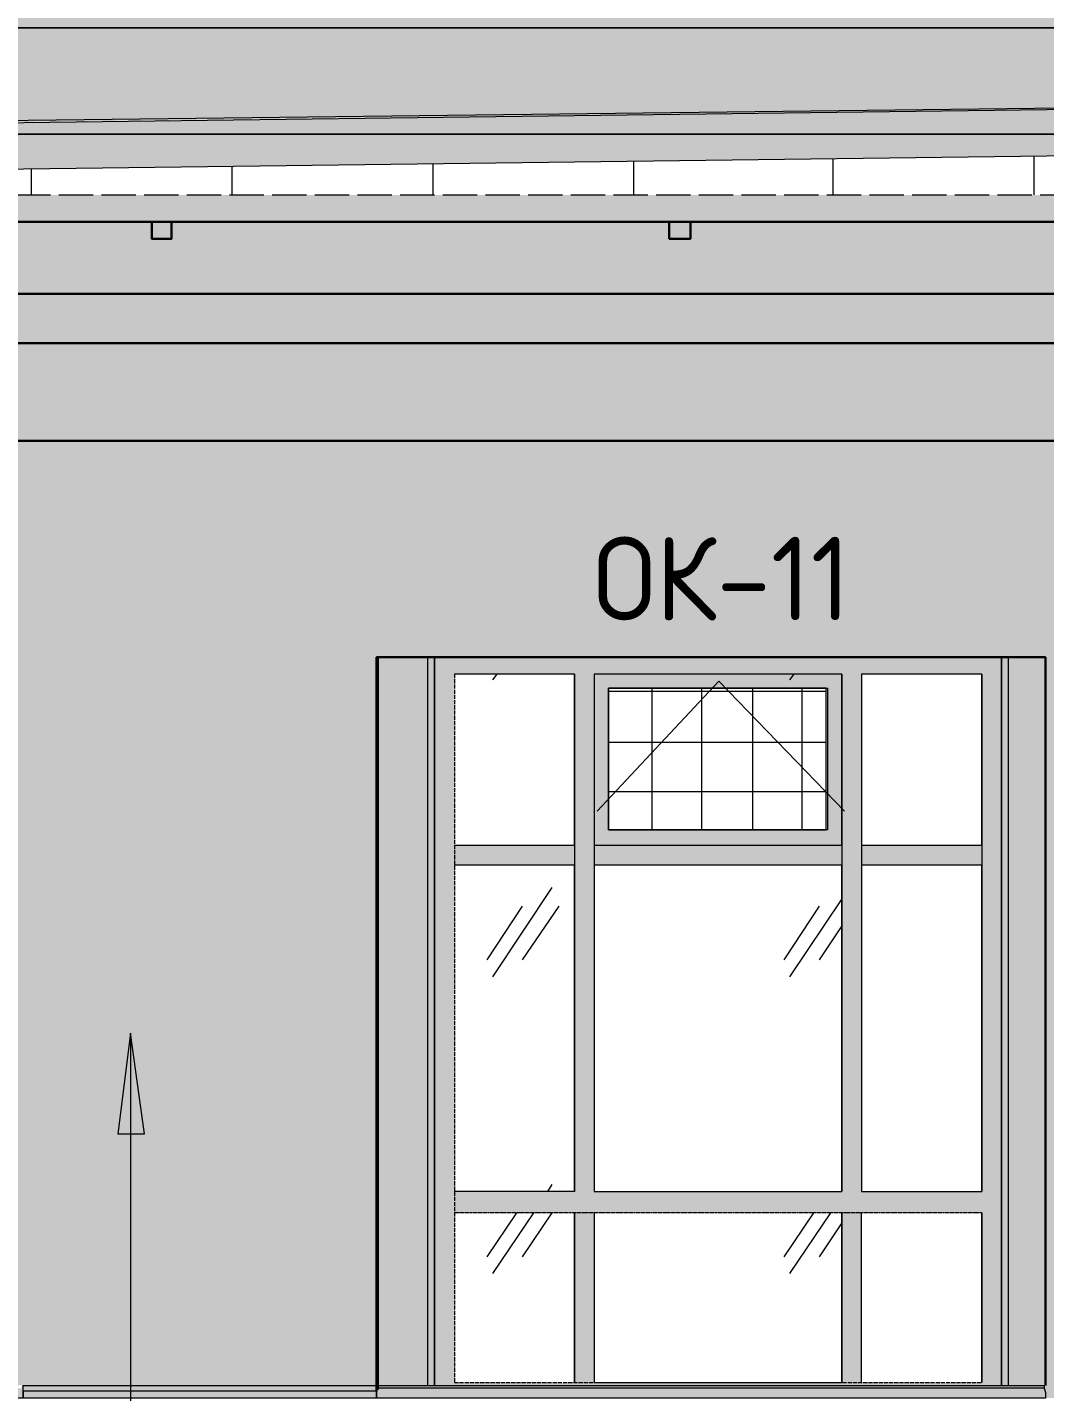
# Model space of a CAD drawing. Header units: millimetres. Extents: x -11345 to 411485, y -9810 to 73012.
# Drawn here: x 311082 to 314128, y -841 to 3243 of the extents above; entities that cross this region are included whole.
import ezdxf

# ---------------------------------------------------------------- set-up
doc = ezdxf.new("R2010")
doc.units = ezdxf.units.MM
doc.linetypes.add('PDF_IMPORT', pattern=[1, 0.8, -0.2])
for name, color, linetype in [('PDF _Аннотация', 7, 'Continuous'), ('PDF _Каркас', 7, 'Continuous'), ('PDF _Крыша штриховка', 7, 'Continuous'), ('PDF _Линии', 7, 'Continuous'), ('PDF _Стены внутренние', 7, 'Continuous'), ('PDF _Текст', 7, 'Continuous'), ('PDF _Узлы', 7, 'Continuous')]:
    doc.layers.add(name, color=color, linetype=linetype)
for name, color, linetype, true_color in [('PDF _Антураж', 7, 'Continuous', 0xb7c0ca), ('PDF _Крыша', 9, 'Continuous', 0x808080), ('PDF _Ограждение', 7, 'Continuous', 0x7f7f7f), ('PDF _Окна', 7, 'Continuous', 0x383e42), ('PDF _Стены штриховка поверхности', 7, 'Continuous', 0xcacbcc)]:
    doc.layers.add(name, color=color, linetype=linetype, true_color=true_color)
doc.styles.add('PDF GOST Common', font='GOST_Common.ttf')

msp = doc.modelspace()

# ---------------------------------------------------------------- hatches: boundary and pattern name
at = {"layer": 'PDF _Антураж', "transparency": 33554687}
msp.add_hatch(color=256, dxfattribs=at).paths.add_polyline_path([(298603.49472, 3063.50144), (298734.71891, 3046.56929), (298738.95195, 3063.50144), (298738.95195, 3076.20056), (298726.25284, 3076.20056), (298730.48587, 3093.13271), (298946.37083, 3063.50144), (298942.13779, 3042.33625), (298950.60387, 3042.33625), (298954.83691, 3063.50144), (299132.62452, 3038.10321), (301592.0198, 3008.47194), (301668.21449, 3008.47194), (307865.38263, 2932.27725), (308034.70416, 2928.04422), (308034.70416, 2919.57814), (308085.50062, 2839.15041), (308098.19974, 2830.68433), (308102.43278, 2826.4513), (308115.13189, 2822.21826), (308119.36493, 2822.21826), (308144.76316, 2817.98522), (308174.39443, 2813.75218), (308178.62747, 2813.75218), (308204.0257, 2817.98522), (308208.25874, 2817.98522), (308233.65697, 2822.21826), (308237.89, 2822.21826), (308250.58912, 2826.4513), (308259.0552, 2830.68433), (308267.52127, 2839.15041), (308271.75431, 2839.15041), (308318.31773, 2919.57814), (308318.31773, 2923.81118), (308322.55077, 2923.81118), (308322.55077, 2932.27725), (314604.37968, 3008.47194), (314684.80741, 3008.47194), (317804.55667, 2970.3746), (321047.06405, 2928.04422), (321051.29708, 2928.04422), (321051.29708, 2919.57814), (321055.53012, 2915.3451), (321102.09354, 2839.15041), (321114.79266, 2830.68433), (321114.79266, 2826.4513), (321131.72481, 2822.21826), (321135.95785, 2822.21826), (321161.35608, 2817.98522), (321199.45343, 2813.75218), (321220.61862, 2817.98522), (321224.85166, 2817.98522), (321250.24989, 2822.21826), (321254.48292, 2822.21826), (321267.18204, 2826.4513), (321275.64812, 2830.68433), (321284.11419, 2839.15041), (321330.67761, 2915.3451), (321330.67761, 2928.04422), (321753.98145, 2970.3746), (321758.21449, 2961.90852), (321758.21449, 3300.55159), (321152.89, 3241.28905), (316454.21744, 3300.55159), (314629.77791, 3321.71678), (312830.73661, 3300.55159), (308195.55962, 3241.28905), (308136.29708, 3241.28905), (301697.84576, 3321.71678), (297401.31183, 3372.51324), (297418.24399, 3321.71678), (297447.87525, 3241.28905), (297452.10829, 3224.3569), (297443.64222, 3245.52209), (297447.87525, 3224.3569), (297452.10829, 3220.12386), (297718.78971, 3152.39525), (297752.65402, 3148.16221), (297735.72186, 3152.39525), (297602.38115, 3186.25955), (297752.65402, 3148.16221), (297960.07289, 3118.53094), (298163.25874, 3093.13271), (298167.49177, 3093.13271), (298180.19089, 3118.53094), (298383.37673, 3093.13271), (298493.43573, 3076.20056), (298506.13484, 3076.20056)])
at = {"layer": 'PDF _Антураж', "true_color": 0x7f7f7f, "transparency": 33554687}
h = msp.add_hatch(color=8, dxfattribs=at)
h.paths.add_polyline_path([(321690.48587, 2961.90852), (321330.67761, 2928.04422), (321330.67761, 2923.81118), (321333.32326, 2921.16553), (321284.11419, 2839.15041), (321271.41508, 2830.68433), (321271.41508, 2826.4513), (321250.24989, 2822.21826), (321241.78381, 2817.98522), (321254.48292, 2817.98522), (321258.71596, 2822.21826), (321275.64812, 2826.4513), (321275.64812, 2830.68433), (321288.34723, 2839.15041), (321292.58027, 2839.15041), (321334.48735, 2915.3451), (321334.91065, 2915.3451), (321334.91065, 2916.11474), (321339.14369, 2923.81118), (321339.14369, 2919.57814), (321292.58027, 2839.15041), (321292.58027, 2775.65484), (321296.81331, 2775.65484), (321292.58027, 2762.95572), (321292.58027, 2707.92622), (321288.34723, 2720.62534), (321288.34723, 2746.02357), (321284.11419, 2733.32445), (321284.11419, 2720.62534), (321288.34723, 2707.92622), (321288.34723, 2703.69318), (321279.88115, 2695.22711), (321275.64812, 2695.22711), (321267.18204, 2686.76103), (321275.64812, 2690.99407), (321279.88115, 2690.99407), (321288.34723, 2695.22711), (321292.58027, 2699.46014), (321326.44458, 2758.72268), (321330.67761, 2762.95572), (321334.91065, 2775.65484), (321339.14369, 2784.12091), (321428.0375, 2792.58699), (321758.21449, 2822.21826), (321758.21449, 2961.90852), (321753.98145, 2970.3746)])
h.paths.add_polyline_path([(321093.62747, 2839.15041), (321047.06405, 2919.57814), (321047.06405, 2923.81118)])
h.paths.add_polyline_path([(308271.75431, 2707.92622), (308263.28823, 2707.92622), (308259.0552, 2712.15926), (308254.82216, 2707.92622), (308250.58912, 2707.92622), (308246.35608, 2712.15926), (308246.35608, 2716.3923), (308259.0552, 2754.48964), (308267.52127, 2779.88787), (308284.45343, 2779.88787), (308275.98735, 2767.18876), (308275.98735, 2707.92622), (308271.75431, 2724.85838)], flags=0)
h.paths.add_polyline_path([(308242.12304, 2822.21826), (308259.0552, 2826.4513), (308263.28823, 2830.68433), (308275.98735, 2839.15041), (308259.0552, 2826.4513), (308240.00652, 2820.10174)], flags=0)
h.paths.add_polyline_path([(299263.84871, 3021.17106), (299251.14959, 2923.81118), (299249.03307, 2923.81118), (299251.14959, 2928.04422)], flags=0)
h.paths.add_polyline_path([(299191.88705, 3033.87017), (304900.4536, 2961.57323), (299953.83396, 3021.17106), (299907.27054, 3021.17106)], flags=0)
h.paths.add_polyline_path([(308048.49568, 2891.03927), (308030.47113, 2919.57814), (308030.47113, 2923.81118)], flags=0)
h.paths.add_polyline_path([(308081.26759, 2712.15926), (308085.50062, 2729.09141), (308085.50062, 2741.79053), (308081.26759, 2758.72268), (308081.26759, 2762.95572), (308077.03455, 2767.18876), (308072.80151, 2779.88787), (308089.73366, 2779.88787), (308093.9667, 2754.48964), (308106.66582, 2716.3923), (308098.19974, 2716.3923), (308093.9667, 2720.62534), (308093.9667, 2716.3923), (308089.73366, 2716.3923), (308085.50062, 2712.15926)], flags=0)
h.paths.add_polyline_path([(321110.55962, 2830.68433), (321102.09354, 2839.15041), (321051.29708, 2923.81118), (321051.29708, 2928.04422), (315171.60682, 3000.00587), (314684.80741, 3008.47194), (314206.47407, 3004.23891), (308322.55077, 2932.27725), (308322.55077, 2923.81118), (308809.35018, 2932.27725), (314684.80741, 3004.23891), (308322.55077, 2923.81118), (308318.31773, 2923.81118), (308267.52127, 2839.15041), (308254.82216, 2830.68433), (308254.82216, 2826.4513), (308233.65697, 2822.21826), (308225.19089, 2817.98522), (308233.65697, 2817.98522), (308211.08076, 2815.16319), (308216.72481, 2817.98522), (308199.79266, 2817.98522), (308174.39443, 2813.75218), (308157.46228, 2817.98522), (308140.53012, 2817.98522), (308144.76316, 2813.75218), (308115.13189, 2817.98522), (308093.9667, 2826.4513), (308110.89885, 2822.21826), (308119.36493, 2817.98522), (308132.06405, 2817.98522), (308115.13189, 2822.21826), (308102.43278, 2826.4513), (308093.9667, 2830.68433), (308085.50062, 2839.15041), (308034.70416, 2923.81118), (308034.70416, 2928.04422), (299640.58912, 3033.87017), (299174.9549, 3038.10321), (299158.02275, 3038.10321), (298954.83691, 3063.50144), (298950.60387, 3033.87017), (298950.60387, 3042.33625), (298944.01914, 3042.33625), (298946.37083, 3063.50144), (298747.41803, 3088.89967), (298730.48587, 3093.13271), (298730.48587, 3080.4336), (298726.25284, 3076.20056), (298738.95195, 3076.20056), (298738.95195, 3080.4336), (298743.18499, 3084.66663), (298730.48587, 2987.30675), (298734.71891, 2987.30675), (298912.50652, 2966.14156), (298933.67172, 2961.90852), (298933.67172, 2966.14156), (298937.90475, 2987.30675), (298939.49214, 3001.59326), (298942.13779, 3004.23891), (298946.06847, 3008.16958), (298937.90475, 2961.90852), (299149.55667, 2932.27725), (299179.18794, 2928.04422), (299179.18794, 2932.27725), (299180.2462, 2939.68507), (299179.18794, 2928.04422), (299246.91655, 2919.57814), (299399.30593, 2898.41295), (299399.30593, 2889.94687), (307992.37378, 2784.12091), (308030.47113, 2784.12091), (308030.47113, 2779.88787), (308038.9372, 2767.18876), (308038.9372, 2762.95572), (308060.10239, 2729.09141), (308081.26759, 2699.46014), (308093.9667, 2686.76103), (308098.19974, 2686.76103), (308115.13189, 2682.52799), (308119.36493, 2678.29495), (308136.29708, 2674.06191), (308216.72481, 2674.06191), (308242.12304, 2682.52799), (308254.82216, 2686.76103), (308259.0552, 2686.76103), (308271.75431, 2699.46014), (308275.98735, 2699.46014), (308301.38558, 2741.79053), (308305.61862, 2754.48964), (308314.08469, 2767.18876), (308322.55077, 2779.88787), (308322.55077, 2784.12091), (308424.14369, 2784.12091), (314684.80741, 2864.54864), (314684.80741, 2860.3156), (320920.07289, 2784.12091), (321047.06405, 2784.12091), (321047.06405, 2775.65484), (321055.53012, 2762.95572), (321063.9962, 2750.25661), (321089.39443, 2707.92622), (321093.62747, 2699.46014), (321093.62747, 2707.92622), (321097.86051, 2707.92622), (321097.86051, 2746.02357), (321093.62747, 2750.25661), (321093.62747, 2762.95572), (321085.16139, 2775.65484), (321110.55962, 2775.65484), (321131.72481, 2716.3923), (321135.95785, 2712.15926), (321161.35608, 2674.06191), (321224.85166, 2674.06191), (321250.24989, 2712.15926), (321254.48292, 2716.3923), (321275.64812, 2775.65484), (321292.58027, 2775.65484), (321288.34723, 2813.75218), (321288.34723, 2839.15041), (321275.64812, 2826.4513), (321254.48292, 2817.98522), (321224.85166, 2813.75218), (321233.31773, 2817.98522), (321224.85166, 2817.98522), (321190.98735, 2813.75218), (321165.58912, 2817.98522), (321152.89, 2817.98522), (321161.35608, 2813.75218), (321131.72481, 2817.98522), (321110.55962, 2826.4513), (321123.25874, 2822.21826), (321135.95785, 2817.98522), (321148.65697, 2817.98522), (321131.72481, 2822.21826), (321119.0257, 2826.4513)], flags=0)
h.paths.add_polyline_path([(298692.38853, 3046.56929), (298692.38853, 3021.17106), (298726.25284, 3016.93802), (298730.48587, 3016.93802), (298734.71891, 3021.17106), (298734.71891, 3042.33625)])
at = {"layer": 'PDF _Каркас', "true_color": 0x7f7f7f, "transparency": 33554559}
for points in [[(311514.26169, 2661.3628), (311454.99915, 2661.3628), (311454.99915, 2610.56634), (311514.26169, 2610.56634)], [(313067.78676, 2661.3628), (313004.29118, 2661.3628), (313004.29118, 2610.56634), (313067.78676, 2610.56634)]]:
    msp.add_hatch(color=8, dxfattribs=at).paths.add_polyline_path(points)
at = {"layer": 'PDF _Крыша', "transparency": 33554559}
msp.add_hatch(color=256, dxfattribs=at).paths.add_polyline_path([(321072.46228, 2741.79053), (308301.38558, 2741.79053), (308275.98735, 2703.69318), (308271.75431, 2699.46014), (308271.75431, 2695.22711), (308259.0552, 2661.3628), (321110.55962, 2661.3628), (321097.86051, 2695.22711), (321093.62747, 2699.46014), (321093.62747, 2703.69318)])
at = {"layer": 'PDF _Ограждение', "true_color": 0x373f43, "transparency": 33554559}
h = msp.add_hatch(color=149, dxfattribs=at)
h.paths.add_polyline_path([(308225.19089, -860.52511), (321144.42393, -860.52511), (321144.42393, -843.59295), (320183.52422, -843.59295), (321140.19089, -839.35991), (321140.19089, -822.42776), (320179.29118, -822.42776), (320179.29118, -830.89384), (318181.29708, -830.89384), (318181.29708, -822.42776), (317148.43573, -822.42776), (317148.43573, -830.89384), (315150.44163, -830.89384), (315150.44163, -822.42776), (314130.27938, -822.42776), (314130.27938, -843.59295), (314126.04635, -835.12688), (314126.04635, -830.89384), (312132.28528, -830.89384), (312132.28528, -835.12688), (312128.05225, -835.12688), (312128.05225, -822.42776), (311069.79266, -822.42776), (311069.79266, -835.12688), (311065.55962, -830.89384), (309067.56552, -830.89384), (309067.56552, -822.42776), (308225.19089, -822.42776), (308225.19089, -843.59295), (308220.95785, -843.59295), (308225.19089, -856.29207), (308220.95785, -856.29207)])
h.paths.add_polyline_path([(315150.44163, -852.05903), (315150.44163, -856.29207), (314164.14369, -856.29207)], flags=0)
h.paths.add_polyline_path([(317152.66877, -843.59295), (317152.66877, -856.29207), (317148.43573, -843.59295)], flags=0)
at = {"layer": 'PDF _Ограждение', "transparency": 33554559}
msp.add_hatch(color=256, dxfattribs=at).paths.add_polyline_path([(314126.04635, -822.42776), (312132.28528, -822.42776), (312132.28528, -830.89384), (314126.04635, -830.89384)])
at = {"layer": 'PDF _Окна', "transparency": 33554687}
h = msp.add_hatch(color=256, dxfattribs=at)
h.paths.add_polyline_path([(312720.67761, 735.33035), (312720.67761, -242.50151), (312360.86936, -242.50151), (312360.86936, 735.33035)])
h.paths.add_polyline_path([(313520.72186, 735.33035), (313520.72186, -242.50151), (312779.94015, -242.50151), (312779.94015, 735.33035)], flags=0)
h.paths.add_polyline_path([(312720.67761, -305.99708), (312720.67761, -813.96168), (312360.86936, -813.96168), (312360.86936, -305.99708)], flags=0)
h.paths.add_polyline_path([(312779.94015, -813.96168), (312779.94015, -305.99708), (313520.72186, -305.99708), (313520.72186, -813.96168)], flags=0)
h.paths.add_polyline_path([(313939.79266, 735.33035), (313939.79266, -242.50151), (313579.9844, -242.50151), (313579.9844, 735.33035)], flags=0)
h.paths.add_polyline_path([(312720.67761, 794.59289), (312360.86936, 794.59289), (312360.86936, 1306.79053), (312720.67761, 1306.79053)], flags=0)
h.paths.add_polyline_path([(313520.72186, 794.59289), (312779.94015, 794.59289), (312779.94015, 1306.79053), (313520.72186, 1306.79053)], flags=0)
h.paths.add_polyline_path([(313579.9844, -813.96168), (313579.9844, -305.99708), (313939.79266, -305.99708), (313939.79266, -813.96168)], flags=0)
h.paths.add_polyline_path([(312280.44163, -822.42776), (314020.22039, -822.42776), (314020.22039, 1357.58699), (312280.44163, 1357.58699)], flags=0)
h.paths.add_polyline_path([(313939.79266, 794.59289), (313579.9844, 794.59289), (313579.9844, 1306.79053), (313939.79266, 1306.79053)], flags=0)
at = {"layer": 'PDF _Стены внутренние', "true_color": 0xdf8d79, "transparency": 33554559}
msp.add_hatch(color=33, dxfattribs=at).paths.add_polyline_path([(312132.28528, 1357.58699), (312128.05225, 1357.58699), (312128.05225, -835.12688), (312132.28528, -835.12688)])
at = {"layer": 'PDF _Стены штриховка поверхности', "transparency": 33554687}
msp.add_hatch(color=256, dxfattribs=at).paths.add_polyline_path([(309067.56552, 1357.58699), (309071.79856, -822.42776), (309198.78971, -822.42776), (309198.78971, 1357.58699), (310951.26759, 1357.58699), (310938.56847, 1353.35395), (310938.56847, -822.42776), (311065.55962, -822.42776), (311065.55962, -830.89384), (311069.79266, -835.12688), (311069.79266, -822.42776), (312128.05225, -822.42776), (312128.05225, 1357.58699), (312132.28528, 1357.58699), (312132.28528, -822.42776), (312280.44163, -822.42776), (312280.44163, 1357.58699), (314130.27938, 1357.58699), (314020.22039, 1353.35395), (314020.22039, -822.42776), (314126.04635, -822.42776), (314126.04635, -830.89384), (314130.27938, -839.35991), (314130.27938, -822.42776), (315319.76316, -822.42776), (315319.76316, 1357.58699), (317148.43573, 1357.58699), (317059.54192, 1353.35395), (317059.54192, -822.42776), (318329.45343, -822.42776), (318329.45343, 1357.58699), (320179.29118, 1357.58699), (320069.23219, 1353.35395), (320069.23219, -822.42776), (321140.19089, -822.42776), (321140.19089, 2542.83773), (321144.42393, 2542.83773), (321144.42393, 2589.40115), (321140.19089, 2593.63419), (321135.95785, 2610.56634), (321110.55962, 2661.3628), (320848.11124, 2661.3628), (320848.11124, 2610.56634), (320784.61567, 2610.56634), (320784.61567, 2661.3628), (319307.28528, 2661.3628), (319307.28528, 2610.56634), (319248.02275, 2610.56634), (319248.02275, 2661.3628), (317707.19679, 2661.3628), (317707.19679, 2610.56634), (317647.93425, 2610.56634), (317647.93425, 2661.3628), (316166.37083, 2661.3628), (316166.37083, 2610.56634), (316107.10829, 2610.56634), (316107.10829, 2661.3628), (314629.77791, 2661.3628), (314629.77791, 2610.56634), (314570.51537, 2610.56634), (314570.51537, 2661.3628), (313067.78676, 2661.3628), (313067.78676, 2610.56634), (313004.29118, 2610.56634), (313004.29118, 2661.3628), (311514.26169, 2661.3628), (311514.26169, 2610.56634), (311454.99915, 2610.56634), (311454.99915, 2661.3628), (309977.66877, 2661.3628), (309977.66877, 2610.56634), (309914.17319, 2610.56634), (309914.17319, 2661.3628), (308483.40623, 2661.3628), (308483.40623, 2610.56634), (308424.14369, 2610.56634), (308424.14369, 2661.3628), (308259.0552, 2661.3628), (308233.65697, 2610.56634), (308225.19089, 2593.63419), (308225.19089, 2542.83773), (308229.42393, 2542.83773), (308229.42393, 2297.3215), (308225.19089, 2297.3215), (308225.19089, -822.42776), (309067.56552, -822.42776)])
at = {"layer": 'PDF _Узлы', "true_color": 0x414345, "transparency": 33554687}
h = msp.add_hatch(color=250, dxfattribs=at)
h.paths.add_polyline_path([(313520.72186, 794.59289), (313520.72186, 1306.79053), (312779.94015, 1306.79053), (312779.94015, 794.59289)])
h.paths.add_polyline_path([(313478.39148, 841.15631), (312822.27054, 841.15631), (312822.27054, 1264.46014), (313478.39148, 1264.46014)], flags=0)

# ---------------------------------------------------------------- linework, layer by layer
at = {"layer": 'PDF _Аннотация', "lineweight": 9}
msp.add_lwpolyline([(311391.50357, 231.59879), (311353.40623, -68.94693), (311433.83396, -68.94693)], close=True, dxfattribs=at)
msp.add_lwpolyline([(311391.50357, 231.59879), (311391.50357, -5025.83484), (311920.63337, -5025.83484)], dxfattribs=at)
at = {"layer": 'PDF _Аннотация', "transparency": 33554559}
msp.add_solid([(311391.50357, 231.59879), (311433.83396, -68.94693), (311353.40623, -68.94693)], dxfattribs=at)
at = {"layer": 'PDF _Антураж', "lineweight": 0}
msp.add_lwpolyline([(321758.21449, 3241.28905), (308195.55962, 3241.28905), (321758.21449, 3241.28905)], dxfattribs=at)
at = {"layer": 'PDF _Антураж', "color": 7, "lineweight": 18}
for points in [[(308275.98735, 2779.88787), (308275.98735, 2839.15041), (308322.55077, 2923.81118), (314684.80741, 3004.23891), (314684.80741, 3008.47194), (321051.29708, 2928.04422)], [(308322.55077, 2932.27725), (314684.80741, 3008.47194), (314684.80741, 3004.23891), (314684.80741, 3000.00587)], [(314684.80741, 2864.54864), (308322.55077, 2784.12091)]]:
    msp.add_lwpolyline(points, dxfattribs=at)
at = {"layer": 'PDF _Антураж', "color": 8, "lineweight": 0, "true_color": 0x7f7f7f}
msp.add_lwpolyline([(314684.80741, 2923.81118), (308322.55077, 2923.81118), (314684.80741, 2923.81118)], dxfattribs=at)
msp.add_lwpolyline([(314684.80741, 2923.81118), (308322.55077, 2923.81118), (314684.80741, 2923.81118)], dxfattribs=at)
at = {"layer": 'PDF _Крыша', "color": 7, "linetype": 'PDF_IMPORT', "lineweight": 9, "ltscale": 127.715274}
msp.add_lwpolyline([(298916.73956, 2741.79053), (321758.21449, 2741.79053)], dxfattribs=at)
at = {"layer": 'PDF _Крыша штриховка', "lineweight": 9}
for points in [[(311696.28233, 2741.79053), (311696.28233, 2826.4513)], [(312297.37378, 2741.79053), (312297.37378, 2834.91737)], [(312898.46523, 2741.79053), (312898.46523, 2843.38345)], [(313495.32363, 2741.79053), (313495.32363, 2847.61649)], [(314096.41508, 2741.79053), (314096.41508, 2856.08256)], [(311095.19089, 2741.79053), (311095.19089, 2817.98522)]]:
    msp.add_lwpolyline(points, dxfattribs=at)
at = {"layer": 'PDF _Линии', "lineweight": 30, "ltscale": 128.51958}
msp.add_lwpolyline([(321758.21449, 2661.3628), (298916.73956, 2661.3628)], dxfattribs=at)
at = {"layer": 'PDF _Линии', "lineweight": 30}
for points in [[(311454.99915, 2661.3628), (311454.99915, 2610.56634), (311514.26169, 2610.56634), (311514.26169, 2661.3628)], [(313004.29118, 2661.3628), (313004.29118, 2610.56634), (313067.78676, 2610.56634), (313067.78676, 2661.3628)], [(314130.27938, -822.42776), (314130.27938, 1357.58699), (312128.05225, 1357.58699), (312128.05225, -839.35991)], [(312132.28528, -835.12688), (312132.28528, 1357.58699)]]:
    msp.add_lwpolyline(points, dxfattribs=at)
at = {"layer": 'PDF _Линии', "lineweight": 30, "ltscale": 129.154558}
for points in [[(321593.12599, 2445.47784), (298916.73956, 2445.47784)], [(298916.73956, 2297.3215), (321593.12599, 2297.3215), (321593.12599, 925.81708)], [(298916.73956, 2005.24186), (321491.53307, 2005.24186)]]:
    msp.add_lwpolyline(points, dxfattribs=at)
at = {"layer": 'PDF _Линии', "lineweight": 9}
for points in [[(312779.94015, 1306.79053), (312779.94015, 794.59289), (313520.72186, 794.59289), (313520.72186, 1306.79053)], [(313474.15844, 1264.46014), (312822.27054, 1264.46014), (312822.27054, 841.15631), (313474.15844, 841.15631)], [(312822.27054, 841.15631), (312822.27054, 1264.46014), (313478.39148, 1264.46014), (313478.39148, 841.15631)]]:
    msp.add_lwpolyline(points, close=True, dxfattribs=at)
at = {"layer": 'PDF _Линии', "lineweight": 9, "ltscale": 1.945885}
msp.add_lwpolyline([(313529.18794, 896.18581), (313152.44753, 1285.62534), (312788.40623, 896.18581)], dxfattribs=at)
at = {"layer": 'PDF _Ограждение', "color": 7, "lineweight": 9}
for points in [[(312132.28528, -822.42776), (314126.04635, -822.42776), (314126.04635, -830.89384), (314130.27938, -843.59295), (314130.27938, -856.29207), (314130.27938, -860.52511), (312128.05225, -860.52511), (312128.05225, -856.29207), (312128.05225, -843.59295), (312128.05225, -839.35991), (311069.79266, -839.35991), (311069.79266, -843.59295), (311069.79266, -856.29207), (311069.79266, -860.52511), (309067.56552, -860.52511), (309067.56552, -856.29207), (309067.56552, -843.59295), (309067.56552, -839.35991), (308225.19089, -839.35991)], [(314126.04635, -830.89384), (312132.28528, -830.89384)]]:
    msp.add_lwpolyline(points, dxfattribs=at)
msp.add_lwpolyline([(311069.79266, -822.42776), (312128.05225, -822.42776), (312128.05225, -839.35991), (312128.05225, -843.59295), (312128.05225, -856.29207), (312128.05225, -860.52511), (311069.79266, -860.52511), (311069.79266, -856.29207), (311069.79266, -843.59295), (311069.79266, -839.35991)], close=True, dxfattribs=at)
at = {"layer": 'PDF _Окна', "color": 7, "lineweight": 9}
for points in [[(312280.44163, 1357.58699), (312280.44163, -822.42776)], [(314020.22039, -822.42776), (314020.22039, 1357.58699)], [(312360.86936, 794.59289), (312720.67761, 794.59289), (312720.67761, 1306.79053), (312720.67761, -242.50151), (312720.67761, 735.33035), (312360.86936, 735.33035)], [(312720.67761, 1306.79053), (312360.86936, 1306.79053)], [(312487.86051, 1306.79053), (312475.16139, 1289.85838)], [(312779.94015, 794.59289), (313520.72186, 794.59289), (313520.72186, 1306.79053), (313520.72186, -242.50151), (313520.72186, 735.33035), (312779.94015, 735.33035)], [(313520.72186, 1306.79053), (312779.94015, 1306.79053), (312779.94015, -242.50151), (313520.72186, -242.50151)], [(313376.79856, 1306.79053), (313364.09944, 1289.85838)], [(313579.9844, 794.59289), (313939.79266, 794.59289), (313939.79266, 1306.79053), (313939.79266, -242.50151), (313939.79266, 735.33035), (313579.9844, 735.33035)], [(313939.79266, 1306.79053), (313579.9844, 1306.79053), (313579.9844, -242.50151), (313939.79266, -242.50151)], [(313579.9844, 794.59289), (313579.9844, 794.59289)], [(313579.9844, 735.33035), (313579.9844, 735.33035)], [(312652.949, 667.60174), (312475.16139, 400.92032)], [(313520.72186, 633.73743), (313364.09944, 400.92032)], [(312564.0552, 612.57224), (312458.22924, 451.71678)], [(312674.11419, 612.57224), (312564.0552, 451.71678)], [(313452.99325, 612.57224), (313347.16729, 451.71678)], [(313520.72186, 553.3097), (313452.99325, 451.71678)], [(312720.67761, -242.50151), (312360.86936, -242.50151)], [(312652.949, -221.33632), (312640.24989, -242.50151)], [(312547.12304, -305.99708), (312458.22924, -437.22127)], [(312597.9195, -305.99708), (312475.16139, -488.01773)], [(312652.949, -305.99708), (312564.0552, -437.22127)], [(312779.94015, -305.99708), (312779.94015, -813.96168), (313520.72186, -813.96168)], [(313436.0611, -305.99708), (313347.16729, -437.22127)], [(313486.85756, -305.99708), (313364.09944, -488.01773)], [(313579.9844, -813.96168), (313579.9844, -305.99708)], [(313520.72186, -335.62835), (313452.99325, -437.22127)]]:
    msp.add_lwpolyline(points, dxfattribs=at)
for points in [[(312301.60682, 1357.58699), (312301.60682, -822.42776)], [(313999.0552, -822.42776), (313999.0552, 1357.58699)], [(312720.67761, -305.99708), (312720.67761, -813.96168)], [(313520.72186, -305.99708), (313520.72186, -813.96168)], [(313939.79266, -305.99708), (313939.79266, -813.96168)]]:
    msp.add_lwpolyline(points, close=True, dxfattribs=at)
at = {"layer": 'PDF _Окна', "color": 7, "linetype": 'PDF_IMPORT', "lineweight": 9, "ltscale": 15.493467}
msp.add_lwpolyline([(312360.86936, 1306.79053), (312360.86936, -813.96168), (313939.79266, -813.96168)], dxfattribs=at)
at = {"layer": 'PDF _Окна', "lineweight": 0}
msp.add_lwpolyline([(313939.79266, -242.50151), (313939.79266, -242.50151), (313939.79266, -242.50151)], close=True, dxfattribs=at)
at = {"layer": 'PDF _Окна', "color": 7, "linetype": 'PDF_IMPORT', "lineweight": 9, "ltscale": 7.408079}
msp.add_lwpolyline([(313939.79266, -305.99708), (312360.86936, -305.99708)], dxfattribs=at)
at = {"layer": 'PDF _Узлы', "color": 251, "lineweight": 9, "true_color": 0x494949}
for points in [[(312822.27054, 1255.99407), (313474.15844, 1255.99407)], [(312953.49472, 841.15631), (312953.49472, 1264.46014)], [(313101.65107, 841.15631), (313101.65107, 1264.46014)], [(313254.04045, 841.15631), (313254.04045, 1264.46014)], [(313402.19679, 841.15631), (313402.19679, 1264.46014)], [(312822.27054, 1103.60469), (313474.15844, 1103.60469)], [(312822.27054, 955.44835), (313474.15844, 955.44835)]]:
    msp.add_lwpolyline(points, dxfattribs=at)

# ---------------------------------------------------------------- texts
at = {"layer": 'PDF _Текст', "insert": (312776.82028, 1592.69071), "char_height": 250.014254, "attachment_point": 4, "style": 'PDF GOST Common'}
msp.add_mtext('ОК-11', dxfattribs=at)

doc.saveas('drawing.dxf')
